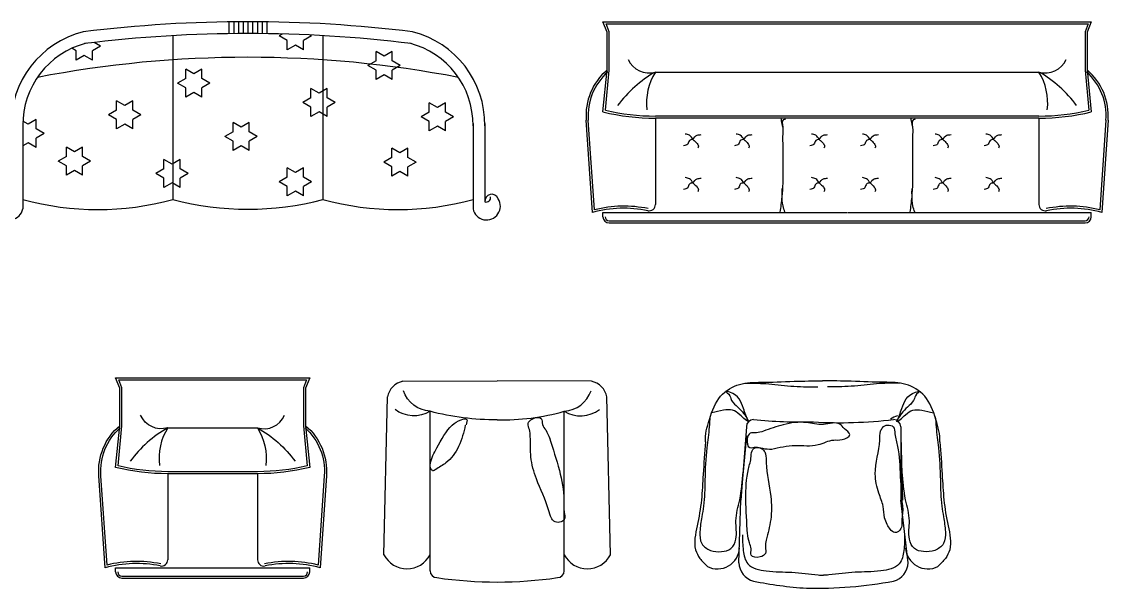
# Model space of a CAD drawing. Header units: inches. Extents: x 5.4 to 47.9, y 11.7 to 36.5.
# Drawn here: x 37.186 to 41.771, y 27.637 to 30.028 of the extents above; entities that cross this region are included whole.
import ezdxf

# ---------------------------------------------------------------- set-up
doc = ezdxf.new("R2010")
doc.units = ezdxf.units.IN
doc.header["$MEASUREMENT"] = 0
doc.layers.add('4', color=4, linetype='Continuous')

msp = doc.modelspace()

# ---------------------------------------------------------------- linework, layer by layer
at = {"layer": '4'}
for p, q in [((38.06036606586994, 30.02757272787655), (38.06036606586994, 29.97757272787364)), ((38.08036606588857, 30.02757272787655), (38.08036606588857, 29.97757272787364)), ((38.1003660659072, 30.02757272787655), (38.1003660659072, 29.97757272787364)), ((38.12036606592582, 30.02757272787655), (38.12036606592582, 29.97757272787364)), ((38.14036606594445, 30.02757272787655), (38.14036606594445, 29.97757272787364)), ((38.16036606596307, 30.02757272787655), (38.16036606596307, 29.97757272787364)), ((38.1803660659817, 30.02757272787655), (38.1803660659817, 29.97757272787364)), ((38.20036606600033, 30.02757272787655), (38.20036606600033, 29.97757272787364)), ((38.22036606601895, 30.02757272787655), (38.22036606601895, 29.97757272787364)), ((39.6388185288989, 30.02757272787655), (41.69980190268242, 30.02757272787655)), ((39.65650753856161, 29.98335020339961), (39.6388185288989, 30.02757272787655)), ((39.65188215409862, 30.01872822298698), (41.6867382774827, 30.01872822297243)), ((39.66535204339297, 29.9850534994164), (39.65188215409862, 30.01872822298698)), ((41.6867382774827, 30.01872822297243), (41.67326838795552, 29.9850534994164)), ((41.69980190268242, 30.02757272787655), (41.68211289301971, 29.98335020339961)), ((37.8236993992933, 29.96870595589077), (37.8236993992933, 29.27757272787655)), ((38.30659017728166, 29.94875327973365), (38.27249042706089, 29.96844077973016)), ((38.30659017867865, 29.90937827550603), (38.30659017867865, 29.94875327549905)), ((38.40888942491719, 29.96844077635412), (38.37478967469642, 29.94875327634306)), ((38.37478967935303, 29.90937827550603), (38.37478967935303, 29.94875327549905)), ((38.40888942817682, 29.96844077974471), (38.40368925284119, 29.97144310228557)), ((38.45703273259559, 29.96870595589077), (38.45703273259559, 29.27757272787655)), ((39.65650753856161, 29.82414911534376), (39.65650753856161, 29.98335020339961)), ((39.66535204339297, 29.82327333677474), (39.66535204339297, 29.9850534994164)), ((41.67326838795552, 29.9850534994164), (41.67326838795552, 29.82327333677474)), ((41.68211289301971, 29.98335020339961), (41.68211289301971, 29.82414911534376)), ((37.41578435588153, 29.9053884943112), (37.39795931281978, 29.91567978773471)), ((37.41578435727851, 29.86601349008358), (37.41578435727851, 29.90538849009114)), ((37.51808360351706, 29.92507599093166), (37.48398385329628, 29.90538849093516)), ((37.48398385795289, 29.86601349008358), (37.48398385795289, 29.90538849009114)), ((37.51808360677668, 29.92507599433681), (37.49175020928951, 29.94027958847962)), ((38.34068992447564, 29.92906577634655), (38.30659017425486, 29.90937827635004)), ((38.37478967772321, 29.90937827972609), (38.34068992750244, 29.9290657797226)), ((38.71532787212627, 29.88205791907764), (38.68122812190549, 29.90174541907415)), ((38.68122812330247, 29.86237041481742), (38.68122812330247, 29.90174541482499)), ((38.74942761932024, 29.90174541569811), (38.71532786909947, 29.88205791568705)), ((38.74942762397686, 29.86237041481742), (38.74942762397686, 29.90174541482499)), ((37.4498841030755, 29.88570099093865), (37.41578435285473, 29.86601349094214)), ((37.48398385655591, 29.86601349431819), (37.4498841061023, 29.88570099431469)), ((38.78352737280065, 29.84268291907008), (38.74942762234704, 29.86237041906658)), ((37.91193758479776, 29.80833779909678), (37.87783783457698, 29.82802529909329)), ((37.87783783597396, 29.78865029485111), (37.87783783597396, 29.82802529484413)), ((37.94603733199173, 29.82802529571724), (37.91193758177096, 29.80833779572074)), ((37.94603733641551, 29.78865029485111), (37.94603733641551, 29.82802529484413)), ((38.68122812190549, 29.82299541905902), (38.64712837168472, 29.84268291905552)), ((38.68122812330247, 29.78362041481684), (38.68122812330247, 29.82299541482441)), ((38.78352736954102, 29.84268291567948), (38.74942761932024, 29.82299541568297)), ((38.74942762397686, 29.78362041481684), (38.74942762397686, 29.82299541482441)), ((39.6388185288989, 29.64725901747967), (39.65650753856161, 29.82414911534376)), ((39.64916299206661, 29.65388303124725), (39.66535204339297, 29.82327333677474)), ((39.85993115107985, 29.81530461043964), (41.47868928050147, 29.81530461043964)), ((41.67326838795552, 29.82327333677474), (41.68945743928188, 29.65388303124725)), ((41.68211289301971, 29.82414911534376), (41.69980190268242, 29.64725901747967)), ((37.87783783457698, 29.74927529907815), (37.84373808412337, 29.76896279908921)), ((37.98013708221251, 29.76896279569862), (37.94603733199173, 29.74927529570211)), ((37.98013708523931, 29.76896279910376), (37.94603733501853, 29.78865029910027)), ((38.71532786909947, 29.80330791567191), (38.68122811887869, 29.7836204156754)), ((38.74942762234704, 29.78362041905145), (38.71532787212627, 29.80330791906251)), ((37.91193758177096, 29.7295877957056), (37.87783783131735, 29.70990029570909)), ((37.87783783597396, 29.70990029485053), (37.87783783597396, 29.7492752948581)), ((37.94603733501853, 29.70990029908514), (37.91193758479776, 29.72958779908165)), ((37.94603733641551, 29.70990029485053), (37.94603733641551, 29.7492752948581)), ((38.40649361086534, 29.70625721063495), (38.40649361086534, 29.74563221062796)), ((38.44059335968913, 29.72594471488062), (38.40649360946836, 29.74563221487712)), ((38.47469310688311, 29.74563221150108), (38.44059335666233, 29.72594471150457)), ((38.47469311153972, 29.70625721063495), (38.47469311153972, 29.74563221062796)), ((37.62055250436524, 29.67390698313627), (37.58645275414446, 29.69359448313277)), ((37.58645275554144, 29.6542194788906), (37.58645275554144, 29.69359447888361)), ((37.65465225155921, 29.69359447975673), (37.62055250133844, 29.67390697976022)), ((37.65465225621583, 29.6542194788906), (37.65465225621583, 29.69359447888361)), ((38.40649360946836, 29.66688221486199), (38.37239385924758, 29.6865697148585)), ((38.50879286036351, 29.68656971487305), (38.47469310990991, 29.70625721488411)), ((38.50879285710388, 29.68656971148245), (38.47469310688311, 29.66688221148594)), ((38.94011065613003, 29.66523402783584), (38.90601090590926, 29.6849215278469)), ((38.90601090730624, 29.64554652359017), (38.90601090730624, 29.68492152359774)), ((38.97421040332401, 29.6849215244563), (38.94011065310323, 29.6652340244598)), ((38.97421040798062, 29.64554652359017), (38.97421040798062, 29.68492152359774)), ((37.58645275414446, 29.61484448311764), (37.55235300392368, 29.63453198311415)), ((37.68875200503962, 29.6345319831287), (37.65465225458601, 29.65421948313976)), ((37.68875200177999, 29.6345319797381), (37.65465225155921, 29.6148444797416)), ((38.40649361086534, 29.62750721063437), (38.40649361086534, 29.66688221062738)), ((38.44059335666233, 29.64719471148944), (38.40649360644156, 29.62750721147838)), ((38.47469310990991, 29.62750721486897), (38.44059335968913, 29.64719471486548)), ((38.47469311153972, 29.62750721063437), (38.47469311153972, 29.66688221062738)), ((38.90601090590926, 29.60617152783177), (38.87191115568848, 29.62585902782827)), ((39.00831015354478, 29.62585902445223), (38.97421040332401, 29.60617152444117)), ((39.00831015680441, 29.62585902784283), (38.97421040658364, 29.64554652783933)), ((41.47868928050147, 29.62957000770054), (39.85993115107985, 29.62957000770054)), ((37.19036606599101, 29.59757272786898), (37.19036606599101, 29.2375727278684)), ((37.21261339930342, 29.59585037655576), (37.19068182392502, 29.60851257755509)), ((37.2467131464974, 29.61553787317623), (37.21261339627662, 29.59585037317972)), ((37.24671315092118, 29.5761628723101), (37.24671315092118, 29.61553787230311)), ((37.62055250133844, 29.59515697974509), (37.58645275111766, 29.57546947973403)), ((37.58645275554144, 29.57546947889002), (37.58645275554144, 29.61484447888303)), ((37.65465225458601, 29.57546948312462), (37.62055250436524, 29.59515698312113)), ((37.65465225621583, 29.57546947889002), (37.65465225621583, 29.61484447888303)), ((38.11174449853124, 29.58284095258366), (38.07764474807763, 29.60252845258016)), ((38.07764474947462, 29.56315344833799), (38.07764474947462, 29.602528448331)), ((38.14584424549238, 29.60252844920412), (38.11174449527161, 29.58284094920761)), ((38.145844250149, 29.56315344833799), (38.145844250149, 29.602528448331)), ((38.94011065310323, 29.58648402444466), (38.90601090288246, 29.56679652444815)), ((38.90601090730624, 29.56679652358959), (38.90601090730624, 29.60617152359716)), ((38.97421040635081, 29.5667965278242), (38.94011065613003, 29.58648402782071)), ((38.97421040798062, 29.56679652358959), (38.97421040798062, 29.60617152359716)), ((39.09036606589788, 29.59757272786898), (39.09036606589788, 29.2375727278684)), ((39.14036606594445, 29.59757272786898), (39.14036606594445, 29.26757272786724)), ((39.59459600427644, 29.22272278263496), (39.56806248954953, 29.61188099792141)), ((39.6025593927362, 29.23394785918733), (39.57687806470776, 29.61259577426042)), ((41.47868928050147, 29.62072550281097), (39.85993115107985, 29.62072550281097)), ((39.85993115107985, 29.62072550281097), (39.85993115107985, 29.25630276676181)), ((41.47868928050147, 29.62072550281097), (41.47868928050147, 29.25630276676181)), ((41.76174236687356, 29.61259577426042), (41.73606103884512, 29.23394785918733)), ((41.77055794179896, 29.61188099792141), (41.74402442707205, 29.22272278263496)), ((37.28081289974497, 29.55647537656275), (37.2467131495242, 29.57616287655926)), ((37.28081289671817, 29.5564753731576), (37.2467131464974, 29.53678787316109)), ((37.24671315092118, 29.49741287230951), (37.24671315092118, 29.53678787231708)), ((38.07764474807763, 29.52377845256503), (38.04354499785686, 29.54346595256154)), ((38.17994399897279, 29.54346595259064), (38.14584424875201, 29.56315345258715)), ((38.17994399594599, 29.54346594918549), (38.14584424549238, 29.52377844918898)), ((37.21261339627662, 29.51710037316458), (37.19036606599101, 29.50425587106817)), ((37.2467131495242, 29.49741287654412), (37.21261339930342, 29.51710037654063)), ((37.40825766783664, 29.47876548013098), (37.37415791761586, 29.49845298012749)), ((37.37415791901284, 29.45907797588531), (37.37415791901284, 29.49845297587833)), ((37.44235741503061, 29.49845297675144), (37.40825766480984, 29.47876547675493)), ((37.44235741968723, 29.45907797588531), (37.44235741968723, 29.49845297587833)), ((38.07764474947462, 29.48440344833741), (38.07764474947462, 29.52377844833042)), ((38.11174449527161, 29.50409094919248), (38.07764474505083, 29.48440344918142)), ((38.14584424875201, 29.48440345257201), (38.11174449829841, 29.50409095256852)), ((38.145844250149, 29.48440344833741), (38.145844250149, 29.52377844833042)), ((38.74783043207125, 29.4547414982351), (38.74783043207125, 29.49411649824266)), ((38.78193018089505, 29.47442900249532), (38.74783043044144, 29.49411650249182)), ((38.81602992808902, 29.49411649910123), (38.78193017763542, 29.47442899910472)), ((38.81602993251281, 29.4547414982351), (38.81602993251281, 29.49411649824266)), ((37.37415791761586, 29.41970298011235), (37.34005816739509, 29.43939048012341)), ((37.47645716851102, 29.43939048013796), (37.44235741805741, 29.45907798013447)), ((37.47645716525139, 29.43939047673281), (37.44235741503061, 29.41970297673631)), ((37.82035941809872, 29.42672774838663), (37.78625966787794, 29.44641524838314)), ((37.78625966927493, 29.40704024414096), (37.78625966927493, 29.44641524413398)), ((37.8544591652927, 29.44641524500709), (37.82035941483909, 29.42672774501058)), ((37.85445916971648, 29.40704024414096), (37.85445916971648, 29.44641524413398)), ((38.8501296813366, 29.43505400248775), (38.81602993111582, 29.45474150248426)), ((37.40825766480984, 29.4000154767398), (37.37415791458906, 29.38032797674329)), ((37.37415791901284, 29.38032797588473), (37.37415791901284, 29.4197029758923)), ((37.44235741805741, 29.38032798011934), (37.40825766783664, 29.40001548011584)), ((37.44235741968723, 29.38032797588473), (37.44235741968723, 29.4197029758923)), ((37.88855891854027, 29.38735274839361), (37.85445916831949, 29.40704024839012)), ((38.34068990282239, 29.39203592722858), (38.30659015260161, 29.41172342722509)), ((38.3065901539986, 29.37234842298291), (38.3065901539986, 29.41172342297593)), ((38.37478965001637, 29.41172342384904), (38.34068989979559, 29.39203592383798)), ((38.37478965467298, 29.37234842298291), (38.37478965467298, 29.41172342297593)), ((38.74783043044144, 29.41536650247669), (38.71373068022066, 29.4350540024732)), ((38.74783043207125, 29.37599149823452), (38.74783043207125, 29.41536649824208)), ((38.78193017763542, 29.39567899908959), (38.74783042741464, 29.37599149909308)), ((38.81602993111582, 29.37599150246912), (38.78193018089505, 29.39567900248018)), ((38.8501296783098, 29.43505399909715), (38.81602992808902, 29.41536649910065)), ((38.81602993251281, 29.37599149823452), (38.81602993251281, 29.41536649824208)), ((37.78625966787794, 29.367665248368), (37.75215991742434, 29.38735274837906)), ((37.82035941483909, 29.34797774499545), (37.78625966461831, 29.32829024499894)), ((37.78625966927493, 29.32829024414038), (37.78625966927493, 29.36766524414795)), ((37.85445916831949, 29.32829024837499), (37.82035941809872, 29.34797774837149)), ((37.88855891551347, 29.38735274498847), (37.8544591652927, 29.36766524499196)), ((37.85445916971648, 29.32829024414038), (37.85445916971648, 29.36766524414795)), ((38.30659015260161, 29.33297342720995), (38.27249040238084, 29.35266092722101)), ((38.40888940349677, 29.35266092722101), (38.374789653276, 29.37234842723207)), ((38.40888940023714, 29.35266092383042), (38.37478965001637, 29.33297342383391)), ((38.3065901539986, 29.29359842298233), (38.3065901539986, 29.33297342297535)), ((38.34068989979559, 29.31328592382285), (38.30659014957482, 29.29359842382634)), ((38.37478965304317, 29.29359842721694), (38.34068990282239, 29.31328592721345)), ((38.37478965467298, 29.29359842298233), (38.37478965467298, 29.33297342297535)), ((39.6388185288989, 29.22272278263496), (40.66767553628878, 29.22272278263496)), ((39.6388185288989, 29.20503377285583), (39.6388185288989, 29.22272278263496)), ((40.67089310723813, 29.22272278263496), (41.69980190268242, 29.22272278263496)), ((41.69980190268242, 29.20503377285583), (41.69980190268242, 29.22272278263496)), ((39.66535204339297, 29.1873447630767), (41.67326838795552, 29.1873447630767)), ((39.66535204339297, 29.17850025817258), (41.67326838795552, 29.17850025817258)), ((38.79470634686285, 28.5106754217975), (39.19243248265693, 28.51231204824377)), ((39.59015861891666, 28.5106754217975), (39.19243248265693, 28.51231204824377)), ((38.7145006478996, 27.77874404543924), (38.72949162840368, 28.44443678865879)), ((39.67036431764708, 27.77874404543924), (39.655373337143, 28.44443678865879)), ((38.90909914944777, 27.71116262295779), (38.90909914944777, 28.38365611375572)), ((39.47576581609891, 27.71116262295779), (39.47576581609891, 28.38365611375572)), ((37.80220461885901, 28.31399887149543), (38.18098692053454, 28.31399887149543)), ((40.24404053802127, 28.31881011210296), (40.2211179809411, 28.00815618104913)), ((40.89544575957106, 28.31881011210296), (40.89544575957106, 28.00815618104913)), ((40.24404053802127, 28.2796385385134), (40.21897844986515, 28.01008784446255)), ((40.89544575957106, 28.2796385385134), (40.90261098316395, 28.00815618104913)), ((37.80220461885901, 28.12020327533334), (37.80220461885901, 27.75724795991643)), ((38.18098692053454, 28.12020327533334), (38.18098692053454, 27.75724795991643)), ((40.21260510680722, 27.74449967164925), (40.2211179809411, 28.00815618104913)), ((40.92688119078511, 27.74449967164925), (40.89544575957106, 28.00815618104913)), ((37.58198235037261, 27.72380319228775), (38.4012091887881, 27.72380319228775)), ((37.58198235037261, 27.70618541081582), (37.58198235037261, 27.72380319228775)), ((38.4012091887881, 27.70618541081582), (38.4012091887881, 27.72380319228775)), ((37.60840902260961, 27.6885676293439), (38.37478251655111, 27.6885676293439)), ((37.60840902260961, 27.67975873860793), (38.37478251655111, 27.67975873860793))]:
    msp.add_line(p, q, dxfattribs=at)
for points in [[(38.28510115963863, 29.97572158812342), (38.27249042380126, 29.96844077636867)], [(38.68122811887869, 29.86237041569054), (38.64712836842509, 29.84268291569403)], [(37.87783783131735, 29.78865029572423), (37.84373808109657, 29.76896279572772)], [(38.40649360644156, 29.70625721149351), (38.37239385598795, 29.686569711497)], [(37.58645275088483, 29.65421947974916), (37.55235300066406, 29.63453197975265)], [(38.90601090288246, 29.64554652446329), (38.87191115242885, 29.62585902446678)], [(38.07764474505083, 29.56315344919655), (38.04354499483006, 29.54346594920004)], [(37.37415791458906, 29.45907797675843), (37.34005816413546, 29.43939047674737)], [(38.74783042741464, 29.45474149910821), (38.71373067719387, 29.43505399911171)], [(37.78625966461831, 29.40704024501408), (37.75215991439754, 29.38735274500302)], [(38.30659014957482, 29.37234842384148), (38.27249039912121, 29.35266092384497)]]:
    msp.add_lwpolyline(points, dxfattribs=at)
for points in [[(37.80220461885901, 28.12020327533334, -0.05978554134278133), (37.58198235037261, 28.14662994754123), (37.59960013201916, 28.3228077622314), (37.59960013201916, 28.48136779546418), (37.58198235037261, 28.52541224912945), (38.4012091887881, 28.52541224912945), (38.38359140737438, 28.48136779546418), (38.38359140737438, 28.3228077622314), (38.4012091887881, 28.14662994754123, -0.05978554134278133), (38.18098692053454, 28.12020327533334)], [(37.80220461885901, 28.12901216606931, -0.05748656792393804), (37.59228515990534, 28.1532272884049), (37.60840902260961, 28.32193551015895), (37.60840902260961, 28.48306423279952), (37.59499337237784, 28.51660335839349), (38.38819816678287, 28.51660335839349), (38.37478251655111, 28.48306423279952), (38.37478251655111, 28.32193551015895), (38.3909063794882, 28.1532272884049, -0.05748656792393804), (38.18098692053454, 28.12901216606931)]]:
    msp.add_lwpolyline(points, format="xyb", close=True, dxfattribs=at)
for points in [[(39.19243248265693, 28.34832179006277, -0.06919566298482174), (38.90909914944777, 28.38365611375572, -0.2959916002543886), (38.79645803051525, 28.47027779389261, 5.83097281882015)], [(39.19243248265693, 28.34832179006277, 0.07589164508255784), (39.47576581609891, 28.38365611375572, 0.2959916002543886), (39.58840693503143, 28.47027779389261, -5.83097281882015)], [(38.90909914944777, 28.38365611375572, -0.3116806924508425), (38.76128748308392, 28.39168927455991, 2.038250401706445)], [(39.47576581609891, 28.38365611375572, 0.3116806924508425), (39.62357748246276, 28.39168927455991, -2.038250401706445)], [(37.80220461885901, 28.31399887149543, -0.3744299845255157), (37.68768903932059, 28.36685221591121, -1.692793322774824)], [(38.18098692053454, 28.31399887149543, 0.3744299845255157), (38.29550250007296, 28.36685221591121, 1.692793322774824)], [(37.77049338484639, 27.73135505724146, 0.1174303952567147), (37.5379378967219, 27.72380319228775), (37.51151122471774, 28.11139438461193, -0.2419783015106964), (37.59960013201916, 28.3228077622314)], [(37.77225490536065, 27.73998602479493, 0.1121789096305202), (37.54586921904692, 27.73498306883063), (37.52029130181754, 28.11210628275673, -0.2351924188325842), (37.60177430736357, 28.31427139784298, -0.2792635504376415)], [(37.80220461885901, 28.31399887149543, 0.1055058351678154), (37.64364458566988, 28.17305661974912, -7.95639736626355)], [(37.80220461885901, 28.31399887149543, 0.1701538069647021), (37.76696905579874, 28.1554388382772, 0.5895260242590498)], [(38.18098692053454, 28.31399887149543, -0.1055058351678154), (38.33954695372367, 28.17305661974912, 7.95639736626355)], [(38.18098692053454, 28.31399887149543, -0.1701538069647021), (38.21622248336197, 28.1554388382772, -0.5895260242590498)], [(38.38141723179714, 28.31427139784298, -0.2351924188325847), (38.46290023734318, 28.11210628275673), (38.43732232011379, 27.73498306883063, 0.1121789096305202), (38.21093663380006, 27.73998602479493, 0.08566857699777015)], [(38.38359140737438, 28.3228077622314, -0.2419783015106968), (38.47168031467581, 28.11139438461193), (38.44525364243881, 27.72380319228775, 0.1174303952567148), (38.21269815454716, 27.73135505724146, 0.09033753913592664)]]:
    msp.add_lwpolyline(points, format="xyb", dxfattribs=at)
for centre, radius, start, end in [((38.14036606594445, 24.31844460541994), 5.709128122448632, 83.00557053117153, 96.99442946882847), ((37.54500600595483, 29.59293278782367), 0.4046665418930849, 104.2860418710166, 180.6569725402761), ((38.14036606594445, 24.31844460541994), 5.659128122448632, 83.00557053117153, 96.99442946882847), ((38.73572612593406, 29.59293278782367), 0.4046665418930849, 359.3430274597239, 75.71395812898339), ((37.54500600595483, 29.59293278782367), 0.3546665418930848, 104.2860418710166, 180.6569725402761), ((38.73572612593406, 29.59293278782367), 0.3546665418930848, 359.3430274597239, 75.71395812898339), ((38.14036606594445, 25.18002746783693), 4.697432734989438, 79.09794458261823, 100.9020554173818), ((39.83290627498636, 29.90784433755995), 0.09640510889523779, 204.1700456678635, 286.2796731734359), ((41.50571415636213, 29.90784433755995), 0.0964051088952441, 253.7203268265642, 335.8299543321365), ((39.81874885333227, 29.63198845695094), 0.2514914766839388, 130.1744148317922, 184.5858552601266), ((39.82161142530376, 29.63193411848421), 0.2454962105165178, 131.5780169207851, 184.5180110880449), ((40.11191615175912, 29.37151483367576), 0.510338913335938, 119.5880241505507, 143.6790546018067), ((40.06937759339334, 29.68522952149012), 0.2465508892654386, 148.1579722038425, 186.7844124081826), ((41.2267042798222, 29.37151483367576), 0.5103389133359686, 36.32094539819326, 60.41197584944927), ((41.26924283795515, 29.68522952149012), 0.2465508892654513, 353.2155875918174, 31.84202779615752), ((41.51700900627756, 29.63193411848421), 0.2454962105165189, 355.4819889119551, 48.42198307921488), ((41.51987157824905, 29.63198845695094), 0.2514914766839395, 355.4141447398734, 49.82558516820775), ((39.85993115107985, 30.55529485313834), 0.9345693503238363, 256.3144532352617, 270), ((39.85993115107985, 30.55529485313834), 0.9257248454311804, 256.8395335140168, 270), ((41.47868928050147, 30.55529485313834), 0.92572484543112, 270, 283.1604664859831), ((41.47868928050147, 30.55529485313834), 0.9345693503238167, 270, 283.6855467647382), ((37.13323216948183, 29.24941557622312), 0.05834839481262687, 147.4350886611981, 348.2894351710446), ((37.50703273264216, 30.44085862507724), 1.20561679501528, 254.7720756622364, 285.2279243377636), ((38.14036606594445, 30.48111327670428), 1.244502965232622, 255.2588650671671, 284.7411349328329), ((38.77369939924674, 30.44085862507724), 1.20561679501528, 254.7720756622364, 285.2279243377636), ((39.14749996240707, 29.24941557622312), 0.05834839481262687, 191.7105648289554, 32.56491133880193), ((39.16940176200578, 29.27045197327768), 0.02917810313970078, 20.81797417130751, 185.663065809384), ((39.14614306010762, 29.28476050752012), 0.01813266195855824, 251.4219601697217, 13.9759323140914), ((39.83339763635294, 29.25630276676181), 0.02653351467796379, 258.4647504878905, 0), ((41.50522279499555, 29.25630276676181), 0.02653351467796379, 180, 281.5352495121095), ((39.72726357767814, 28.73627501353419), 0.5042143562886836, 78.4647504878905, 105.2551186633482), ((39.72726357767814, 28.73627501353419), 0.5130588611813643, 78.4647504878905, 104.0672259593406), ((41.61135685390317, 28.73627501353419), 0.5130588611813601, 75.93277404065944, 101.5352495121095), ((41.61135685390317, 28.73627501353419), 0.5042143562886896, 74.74488133665186, 101.5352495121095), ((39.66535204339297, 29.20503377285583), 0.02653351467796379, 180, 270), ((39.66535204339297, 29.20503377285583), 0.01768900978530919, 180, 270), ((41.67326838795552, 29.20503377285583), 0.02653351467796379, 270, 0), ((41.67326838795552, 29.20503377285583), 0.01768900978530919, 270, 0), ((38.8111201440216, 28.42929271621485), 0.08302142801982255, 101.402817929554, 169.4897390394231), ((39.57374482152508, 28.42929271621485), 0.08302142801982278, 10.51026096057696, 78.597182070446), ((40.27404053804921, 28.31881011210296), 0.03000000000000341, 90, 180), ((40.4894710249965, 30.62232088325051), 2.283694708402699, 264.5870005345116, 270.9603825080713), ((40.64020734599316, 30.27456708813931), 1.938884285795305, 266.6748632346268, 276.6710606547094), ((40.91555942192198, 28.25307480385324), 0.1164892964247451, 106.8440821783249, 122.9063376626954), ((40.86544575954312, 28.31881011210296), 0.03000000000000341, 0, 90), ((40.12183158837715, 27.81282164633537), 0.09397311554009312, 243.2418708654517, 356.6745494206151), ((41.01008956034192, 27.81282164633537), 0.09397311554009312, 183.3254505793847, 296.7581291345483), ((37.77577794662201, 27.75724795991643), 0.02642667220381002, 258.4647504878905, 0), ((38.20741359277153, 27.75724795991643), 0.02642667220381002, 180, 281.5352495121095), ((38.81179989867368, 27.82806267127832), 0.1090846967179336, 206.8793424708127, 333.1206575291873), ((39.573065066873, 27.82806267127832), 0.1090846967179336, 206.8793424708127, 333.1206575291873), ((40.29446221741372, 27.74680454497663), 0.0818895535124742, 181.6128669813823, 255.5591280523236), ((40.84502408041143, 27.74680454497663), 0.0818895535124742, 284.4408719476763, 358.3871330186177), ((37.60840902260961, 27.70618541081582), 0.02642667220381002, 180, 270), ((37.60840902260961, 27.70618541081582), 0.01761778146920668, 180, 270), ((38.37478251655111, 27.70618541081582), 0.02642667220381002, 270, 0), ((38.37478251655111, 27.70618541081582), 0.01761778146920668, 270, 0), ((38.93840949416617, 27.71116262295779), 0.02931034482758954, 180, 270), ((39.44645547138052, 27.71116262295779), 0.02931034482758954, 270, 0), ((39.19243248265693, 29.4094434198321), 1.746166896832202, 261.6352349211662, 278.3647650788339), ((40.5976824026321, 29.23077762182017), 1.596425364563183, 258.3034055449572, 266.4301944636388), ((40.53608620136501, 29.43350647123386), 1.796454460338031, 268.7941807637204, 280.5642881988411)]:
    msp.add_arc(centre, radius, start, end, dxfattribs=at)
for points, knots in [([(40.38726528633842, 29.22387759314531), (40.39001474615642, 29.24556111782819), (40.39517891772547, 29.28628818881204), (40.39954875984685, 29.34385454794189), (40.39862932607056, 29.39116261944379), (40.39882587937163, 29.43457971568366), (40.39865634001316, 29.47415155730939), (40.39906673522191, 29.51506549480634), (40.39778441207008, 29.54937955242146), (40.40081459765779, 29.57674226864562), (40.39342572556333, 29.59850422195247), (40.39203481462309, 29.61223351199967), (40.391243998357, 29.62072550281097)], [0, 0, 0, 0, 62.48936251988159, 117.3706185103129, 164.8289002178572, 197.684626411241, 241.4922726278837, 277.9986410874471, 314.5050095470106, 340.059464758594, 355.1119754468951, 379.430233661021, 379.430233661021, 379.430233661021, 379.430233661021]), ([(40.93542535898732, 29.22387759314531), (40.93817481880532, 29.24556111782819), (40.9433389906072, 29.28628818881204), (40.94770883249575, 29.34385454794189), (40.94678939871946, 29.39116261944379), (40.94698595225336, 29.43457971568366), (40.94681641266206, 29.47415155730939), (40.94722680787081, 29.51506549480634), (40.94594448471898, 29.54937955242146), (40.94897467030668, 29.57674226864562), (40.94158579821223, 29.59850422195247), (40.94019488727199, 29.61223351199967), (40.9394040710059, 29.62072550281097)], [0, 0, 0, 0, 62.48936251988159, 117.3706185103129, 164.8289002178572, 197.684626411241, 241.4922726278837, 277.9986410874471, 314.5050095470106, 340.059464758594, 355.1119754468951, 379.430233661021, 379.430233661021, 379.430233661021, 379.430233661021]), ([(40.07146929011205, 28.2551574171646), (40.06871667916411, 28.28425467750437), (40.09050478825802, 28.36096097084898), (40.12444350675204, 28.45410166779563), (40.21947183709116, 28.50727118471493), (40.31143134941803, 28.5048286723884), (40.43707903956519, 28.51100274477882), (40.52566127402233, 28.51226382031543), (40.56596057435954, 28.51286002588838)], [0, 0, 0, 0, 8.773317593032164, 19.95042777631232, 30.40948804281228, 41.85292962634897, 56.34795563216115, 68.42702986463524, 68.42702986463524, 68.42702986463524, 68.42702986463524]), ([(41.06045185860702, 28.2551574171646), (41.06320446955496, 28.28425467750437), (41.04141636046106, 28.36096097084898), (41.00747764196703, 28.45410166779563), (40.91244931162791, 28.50727118471493), (40.82048979930104, 28.5048286723884), (40.69484210915388, 28.51100274477882), (40.60625987469675, 28.51226382031543), (40.56596057435954, 28.51286002588838)], [0, 0, 0, 0, 8.773317593032164, 19.95042777631232, 30.40948804281228, 41.85292962634897, 56.34795563216115, 68.42702986463524, 68.42702986463524, 68.42702986463524, 68.42702986463524]), ([(40.22813215798223, 27.86255969303399), (40.22806560287708, 27.84071038002527), (40.22794033114323, 27.7995850601708), (40.24530008148858, 27.72494523465663), (40.33947536458717, 27.70459373423161), (40.43667979927258, 27.70794124770125), (40.51766728532957, 27.69479266329815), (40.56232843447933, 27.6923863286918), (40.56974314891258, 27.69209922232928)], [0, 0, 0, 0, 6.664420615249193, 12.54393808304633, 20.89714921127288, 31.74185215680085, 42.90535759952197, 45.12836315796842, 45.12836315796842, 45.12836315796842, 45.12836315796842]), ([(40.91135413984293, 27.86255969303399), (40.91142069494808, 27.84071038002527), (40.91154596668193, 27.7995850601708), (40.89418621633658, 27.72494523465663), (40.80001093300515, 27.70459373423161), (40.70280649831975, 27.70794124770125), (40.62181901249559, 27.69479266329815), (40.577157863113, 27.6923863286918), (40.56974314891258, 27.69209922232928)], [0, 0, 0, 0, 6.664420615249193, 12.54393808304633, 20.89714921127288, 31.74185215680085, 42.90535759952197, 45.12836315796745, 45.12836315796745, 45.12836315796745, 45.12836315796745])]:
    msp.add_open_spline(points, degree=3, knots=knots, dxfattribs=at)
for points in [[(40.39876514363559, 29.58398361707602), (40.40259842940131, 29.61463094159059), (40.41026501164296, 29.61846185536503)], [(40.94692521628448, 29.58398361707602), (40.95075850228304, 29.61463094159059), (40.95842508452469, 29.61846185536503)], [(40.01874521297859, 29.53118072614395), (40.00379539134437, 29.52620053822263), (39.99632047715122, 29.51125996983116), (39.97887901978092, 29.50378968332167)], [(40.01874521297859, 29.53118072614395), (40.00379539134437, 29.54861139310903), (39.9863539342069, 29.55359158103035)], [(40.01874521297859, 29.53118072614395), (40.03618666336396, 29.54861139310903), (40.05362812073426, 29.55110148706969)], [(40.23340930340336, 29.53118072614395), (40.21845948176914, 29.52620053822263), (40.21098456757599, 29.51125996983116), (40.1935431102057, 29.50378968332167)], [(40.23340930340336, 29.53118072614395), (40.21845948176914, 29.54861139310903), (40.20101802439885, 29.55359158103035)], [(40.23340930340336, 29.53118072614395), (40.25085075378874, 29.54861139310903), (40.26829221115904, 29.55110148706969)], [(40.55157214256459, 29.53118072614395), (40.53662232093038, 29.52620053822263), (40.52914740673722, 29.51125996983116), (40.51170594936693, 29.50378968332167)], [(40.55157214256459, 29.53118072614395), (40.53662232093038, 29.54861139310903), (40.51918086356008, 29.55359158103035)], [(40.55157214256459, 29.53118072614395), (40.56901359294997, 29.54861139310903), (40.58645505032027, 29.55110148706969)], [(40.76623623298937, 29.53118072614395), (40.75128641135515, 29.52620053822263), (40.743811497162, 29.51125996983116), (40.7263700397917, 29.50378968332167)], [(40.76623623298937, 29.53118072614395), (40.75128641135515, 29.54861139310903), (40.73384495398486, 29.55359158103035)], [(40.76623623298937, 29.53118072614395), (40.78367768337475, 29.54861139310903), (40.80111914074504, 29.55110148706969)], [(41.0728992039104, 29.53118072614395), (41.05794938227618, 29.52620053822263), (41.05047446808302, 29.51125996983116), (41.03303301071273, 29.50378968332167)], [(41.0728992039104, 29.53118072614395), (41.05794938227618, 29.54861139310903), (41.04050792513871, 29.55359158103035)], [(41.0728992039104, 29.53118072614395), (41.09034065429577, 29.54861139310903), (41.10778211166607, 29.55110148706969)], [(41.28756329433517, 29.53118072614395), (41.27261347270095, 29.52620053822263), (41.2651385585078, 29.51125996983116), (41.2476971011375, 29.50378968332167)], [(41.28756329433517, 29.53118072614395), (41.27261347270095, 29.54861139310903), (41.25517201533066, 29.55359158103035)], [(41.28756329433517, 29.53118072614395), (41.30500474472055, 29.54861139310903), (41.32244620209084, 29.55110148706969)], [(40.0197402987861, 29.52960629867245), (40.03618666336396, 29.51375006379182), (40.04116994182104, 29.49880949540036), (40.03867830608496, 29.49382930286608)], [(40.23440438897805, 29.52960629867245), (40.25085075378874, 29.51375006379182), (40.25583403224582, 29.49880949540036), (40.25334239650974, 29.49382930286608)], [(40.55256722813928, 29.52960629867245), (40.56901359294997, 29.51375006379182), (40.57399687140705, 29.49880949540036), (40.57150523567097, 29.49382930286608)], [(40.76723131856406, 29.52960629867245), (40.78367768337475, 29.51375006379182), (40.78866096183182, 29.49880949540036), (40.78616932609575, 29.49382930286608)], [(41.07389428971791, 29.52960629867245), (41.09034065429577, 29.51375006379182), (41.09532393275285, 29.49880949540036), (41.09283229701677, 29.49382930286608)], [(41.28855837990986, 29.52960629867245), (41.30500474472055, 29.51375006379182), (41.30998802317762, 29.49880949540036), (41.30749638744155, 29.49382930286608)], [(40.01874521297859, 29.3472968003896), (40.00379539134437, 29.34231661246828), (39.99632047715122, 29.32737604407682), (39.97887901978092, 29.31990575756733)], [(40.01874521297859, 29.3472968003896), (40.00379539134437, 29.36472746735469), (39.9863539342069, 29.36970765527601)], [(40.01874521297859, 29.3472968003896), (40.03618666336396, 29.36472746735469), (40.05362812073426, 29.36721756131535)], [(40.23340930340336, 29.3472968003896), (40.21845948176914, 29.34231661246828), (40.21098456757599, 29.32737604407682), (40.1935431102057, 29.31990575756733)], [(40.23340930340336, 29.3472968003896), (40.21845948176914, 29.36472746735469), (40.20101802439885, 29.36970765527601)], [(40.23340930340336, 29.3472968003896), (40.25085075378874, 29.36472746735469), (40.26829221115904, 29.36721756131535)], [(40.55157214256459, 29.3472968003896), (40.53662232093038, 29.34231661246828), (40.52914740673722, 29.32737604407682), (40.51170594936693, 29.31990575756733)], [(40.55157214256459, 29.3472968003896), (40.53662232093038, 29.36472746735469), (40.51918086356008, 29.36970765527601)], [(40.55157214256459, 29.3472968003896), (40.56901359294997, 29.36472746735469), (40.58645505032027, 29.36721756131535)], [(40.76623623298937, 29.3472968003896), (40.75128641135515, 29.34231661246828), (40.743811497162, 29.32737604407682), (40.7263700397917, 29.31990575756733)], [(40.76623623298937, 29.3472968003896), (40.75128641135515, 29.36472746735469), (40.73384495398486, 29.36970765527601)], [(40.76623623298937, 29.3472968003896), (40.78367768337475, 29.36472746735469), (40.80111914074504, 29.36721756131535)], [(41.0728992039104, 29.3472968003896), (41.05794938227618, 29.34231661246828), (41.05047446808302, 29.32737604407682), (41.03303301071273, 29.31990575756733)], [(41.0728992039104, 29.3472968003896), (41.05794938227618, 29.36472746735469), (41.04050792513871, 29.36970765527601)], [(41.0728992039104, 29.3472968003896), (41.09034065429577, 29.36472746735469), (41.10778211166607, 29.36721756131535)], [(41.28756329433517, 29.3472968003896), (41.27261347270095, 29.34231661246828), (41.2651385585078, 29.32737604407682), (41.2476971011375, 29.31990575756733)], [(41.28756329433517, 29.3472968003896), (41.27261347270095, 29.36472746735469), (41.25517201533066, 29.36970765527601)], [(41.28756329433517, 29.3472968003896), (41.30500474472055, 29.36472746735469), (41.32244620209084, 29.36721756131535)], [(40.0197402987861, 29.34572237291811), (40.03618666336396, 29.32986613803748), (40.04116994182104, 29.31492556964601), (40.03867830608496, 29.30994537711173)], [(40.23440438897805, 29.34572237291811), (40.25085075378874, 29.32986613803748), (40.25583403224582, 29.31492556964601), (40.25334239650974, 29.30994537711173)], [(40.40643172587724, 29.22387759314531), (40.39876514363559, 29.25069399675501), (40.39493185786986, 29.29666498352687), (40.39493185786986, 29.32348138713657)], [(40.55256722813928, 29.34572237291811), (40.56901359294997, 29.32986613803748), (40.57399687140705, 29.31492556964601), (40.57150523567097, 29.30994537711173)], [(40.76723131856406, 29.34572237291811), (40.78367768337475, 29.32986613803748), (40.78866096183182, 29.31492556964601), (40.78616932609575, 29.30994537711173)], [(40.95459179852614, 29.22387759314531), (40.94692521628448, 29.25069399675501), (40.94309193051876, 29.29666498352687), (40.94309193051876, 29.32348138713657)], [(41.07389428971791, 29.34572237291811), (41.09034065429577, 29.32986613803748), (41.09532393275285, 29.31492556964601), (41.09283229701677, 29.30994537711173)], [(41.28855837990986, 29.34572237291811), (41.30500474472055, 29.32986613803748), (41.30998802317762, 29.31492556964601), (41.30749638744155, 29.30994537711173)], [(40.23965508833052, 28.50284031778371), (40.32559277738901, 28.50042405794172), (40.37794811271587, 28.49519349656272), (40.48527656232463, 28.48734760482127), (40.54548523474941, 28.48734760482127)], [(40.89226606038855, 28.50284031778371), (40.80632837133007, 28.50042405794172), (40.7539730360032, 28.49519349656272), (40.64664458639444, 28.48734760482127), (40.58643591396967, 28.48734760482127)], [(40.25282733461344, 28.34002331553872), (40.23167747228862, 28.39615994298744), (40.17446030157143, 28.46475575114689), (40.15723476971024, 28.46816218041728), (40.17446030157143, 28.44951220694727), (40.17827474481882, 28.4380795722516), (40.20116162805343, 28.40759257768311), (40.22786302904123, 28.38091639878782), (40.25282733461344, 28.34002331553872), (40.21641955005461, 28.36948376409216), (40.18590370605224, 28.38853817089491), (40.14775890058363, 28.38853817089491), (40.09817069109985, 28.37710553619924)], [(40.87909381410563, 28.34002331553872), (40.90024367643045, 28.39615994298744), (40.95746084714764, 28.46475575114689), (40.97468637900883, 28.46816218041728), (40.95746084714764, 28.44951220694727), (40.95364640390025, 28.4380795722516), (40.93075952066565, 28.40759257768311), (40.90405811967784, 28.38091639878782), (40.87909381410563, 28.34002331553872), (40.91550159866446, 28.36948376409216), (40.94601744266683, 28.38853817089491), (40.98416224813545, 28.38853817089491), (41.03375045761922, 28.37710553619924)], [(39.05796184756318, 28.32582567278384), (39.02965787046114, 28.2350307832801), (38.97602923021176, 28.16656249362656), (38.93133875115299, 28.1367936311997), (38.92240059019522, 28.1323282861829), (38.91346253773654, 28.13977054874501), (38.91048311458425, 28.1635855760667), (38.93729748895848, 28.22907701079182), (39.00284349585408, 28.32582567278384), (39.04008563437955, 28.34815227263404), (39.06392058536866, 28.34964076272242), (39.06094127094829, 28.32731410025533)], [(39.41317268826523, 28.27111255853176), (39.45472019740836, 28.13414897076816), (39.47405312599139, 28.01055393848016), (39.47573109336653, 27.95810273391341), (39.47567276603067, 27.92787823530468), (39.45607732625203, 27.91546294999513), (39.43206804820792, 27.92083356505988), (39.42141672892021, 27.93329542386143), (39.40902903948435, 27.96798384088995), (39.35768385573746, 28.0987398294799), (39.33473239087024, 28.19122686632706), (39.33222990499334, 28.27745970431512), (39.32872812908599, 28.3068007322561), (39.32254888506131, 28.33170110235894), (39.34037893421473, 28.35123079662823), (39.37774599010581, 28.35295125140489), (39.3839252189965, 28.3280509420854), (39.39722477497989, 28.30491753949697), (39.41418934257226, 28.26893412742153)], [(40.09050478825802, 28.36096097084898), (40.08274736690791, 28.2737988682036), (40.07713700311714, 28.22979706738058), (40.06912910861419, 28.09379145050277), (40.06312316718967, 27.98378692309577), (40.05596268216604, 27.93813533187292), (40.04810934506813, 27.87536824762153), (40.05596268216604, 27.82567761646148), (40.09261142502064, 27.79690933017789), (40.13973120243745, 27.79167876881344), (40.17899772424707, 27.80475522193389), (40.19993987462939, 27.84398468064116), (40.1998318880097, 27.92178436022165), (40.21579645776646, 28.01036204138451), (40.23003572381558, 28.12901232715901)], [(40.34951849717172, 28.22410229075264), (40.45066322449119, 28.23960086089007), (40.54677968628229, 28.24308984768665), (40.61300015652077, 28.26262432029559), (40.64878722762214, 28.26414439901216), (40.68073801246928, 28.28608207676531), (40.65762509072655, 28.31033123371687), (40.63879553664, 28.32932041209803), (40.56891709000328, 28.32833114202164), (40.49710591316679, 28.33622098034336), (40.40001109165595, 28.32697067888309), (40.31589992360668, 28.30010014738743), (40.28638069580765, 28.29351632123668), (40.26023976777205, 28.2910258540485), (40.2474385857814, 28.26717746467127), (40.25846818431737, 28.2305137653873), (40.2846090487902, 28.23300422649278), (40.31146213125893, 28.22801964159386), (40.35196714049661, 28.22386051878654)], [(41.04141636046106, 28.36096097084898), (41.04917378181116, 28.2737988682036), (41.05478414560193, 28.22979706738058), (41.06279204010488, 28.09379145050277), (41.0687979815294, 27.98378692309577), (41.07595846655303, 27.93813533187292), (41.08381180365095, 27.87536824762153), (41.07595846655303, 27.82567761646148), (41.03930972369844, 27.79690933017789), (40.99218994628163, 27.79167876881344), (40.952923424472, 27.80475522193389), (40.93198127408968, 27.84398468064116), (40.93208926070938, 27.92178436022165), (40.91612469095261, 28.01036204138451), (40.9018854249035, 28.12901232715901)], [(40.90397604641029, 27.9680529083105), (40.89332584307985, 28.10828473401286), (40.88206243880549, 28.23582978770516), (40.8707990342983, 28.28834837693809), (40.86329013498025, 28.31835896272766), (40.84076343749174, 28.32586160917505), (40.81823662847737, 28.31460767154728), (40.81072772939214, 28.29960231456586), (40.80697322420301, 28.2620890823289), (40.78820103167081, 28.11953867162608), (40.80300406732121, 28.03845640836314), (40.82088451546142, 27.98276409576444), (40.82719526689024, 27.93442735151418), (40.83876496360162, 27.9060557974715), (40.85138646622644, 27.88609060726391), (40.8707990342983, 27.87195121065976), (40.89661353097753, 27.88924301907334), (40.89976890657553, 27.91341139118392), (40.90397604641029, 27.9680529083105)], [(40.07146929011205, 28.2551574171646), (40.06166718241283, 28.11770152341139), (40.0541517626726, 28.01008211764362), (40.03661575533906, 27.89995995328151), (40.02978497364083, 27.7995246605549), (40.04810934506813, 27.76291048252985), (40.07952253001267, 27.72891163486726)], [(41.06045185860702, 28.2551574171646), (41.07025396630624, 28.11770152341139), (41.07776938604647, 28.01008211764362), (41.09530539338002, 27.89995995328151), (41.10213617507824, 27.7995246605549), (41.08381180365095, 27.76291048252985), (41.05239861870641, 27.72891163486726)], [(40.2492260925238, 27.86672304029141), (40.24171719343857, 28.01302474216006), (40.25298059771293, 28.14056979586691), (40.26424400222012, 28.19308838509984), (40.27175290153818, 28.22309897088941), (40.29427959902668, 28.23060161733681), (40.31680640804106, 28.21934767970903), (40.32431530712628, 28.20434232272762), (40.32806981231542, 28.1668290904761), (40.34684200484762, 28.02427867978783), (40.34684200484762, 27.92674421187055), (40.32806981231542, 27.84046374568222), (40.32431530712628, 27.8104531598781), (40.32431530712628, 27.78419386526891), (40.30178849834473, 27.76918857237412), (40.26424400222012, 27.77669121882152), (40.26424400222012, 27.80295044934407), (40.2567351031349, 27.82920974396781), (40.24875317786345, 27.86913771607012)]]:
    msp.add_spline(points, degree=3, dxfattribs=at)

doc.saveas('drawing.dxf')
